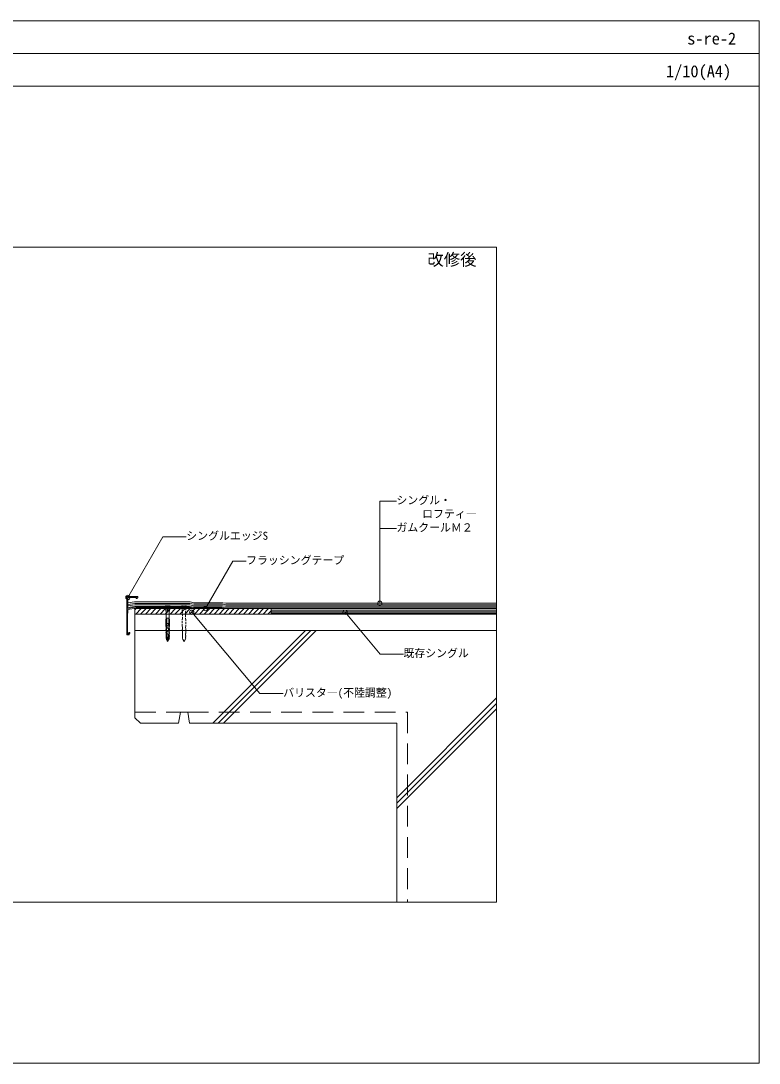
# Model space of a CAD drawing. Units: millimetres, scale not verified. Extents: x -1380 to 1380, y -955 to 955.
# Drawn here: x 26 to 1380, y -955 to 955 of the extents above; entities that cross this region are included whole.
import ezdxf
from ezdxf.enums import TextEntityAlignment as Align

# ---------------------------------------------------------------- set-up
doc = ezdxf.new("R2010")
doc.units = ezdxf.units.MM
doc.header["$LTSCALE"] = 3
doc.linetypes.add('DASHED1', pattern=[1.8, 1.2, -0.6])
doc.linetypes.add('USER1', pattern=[19.05, 12.7, -6.35])
for name, color, linetype, lineweight in [('0-0_0', 7, 'Continuous', 9), ('0-1_HATCH', 9, 'Continuous', 18), ('0-3_KUTAI', 3, 'Continuous', 18), ('0-4_BOUSUI', 1, 'Continuous', 18), ('0-5_MOJI', 7, 'Continuous', 18), ('0-6_KANAMONO_SCREW', 4, 'Continuous', 18), ('0-7_KANAMONO', 4, 'Continuous', 18), ('0-8_single', 6, 'Continuous', 18), ('0-9_WAKU', 7, 'Continuous', 18)]:
    doc.layers.add(name, color=color, linetype=linetype, lineweight=lineweight)
doc.styles.add('ＭＳ ゴシック', font='')
doc.styles.get('ＭＳ ゴシック').set_extended_font_data('MS Gothic')

msp = doc.modelspace()

# ---------------------------------------------------------------- linework, layer by layer
at = {"layer": '0-0_0', "lineweight": 18}
msp.add_line((-1380.021, 894.987), (1379.979, 894.987), dxfattribs=at)
at = {"layer": '0-1_HATCH'}
for p, q in [((235.455, -124.496), (237.819, -122.132)), ((236.899, -132.032), (246.799, -122.132)), ((245.879, -132.032), (255.779, -122.132)), ((254.859, -132.032), (264.759, -122.132)), ((263.84, -132.032), (273.74, -122.132)), ((272.82, -132.032), (282.72, -122.132)), ((281.8, -132.032), (291.7, -122.132)), ((290.78, -132.032), (300.68, -122.132)), ((299.761, -132.032), (309.661, -122.132)), ((308.741, -132.032), (318.641, -122.132)), ((317.721, -132.032), (327.621, -122.132)), ((326.702, -132.032), (336.602, -122.132)), ((335.682, -132.032), (345.582, -122.132)), ((344.662, -132.032), (354.562, -122.132)), ((353.642, -132.032), (363.542, -122.132)), ((362.623, -132.032), (372.523, -122.132)), ((371.603, -132.032), (381.503, -122.132)), ((380.583, -132.032), (390.483, -122.132)), ((389.563, -132.032), (399.463, -122.132)), ((398.544, -132.032), (408.444, -122.132)), ((407.524, -132.032), (417.424, -122.132)), ((416.504, -132.032), (426.404, -122.132)), ((425.484, -132.032), (435.384, -122.132)), ((434.465, -132.032), (444.365, -122.132)), ((443.445, -132.032), (453.345, -122.132)), ((452.425, -132.032), (462.325, -122.132)), ((461.405, -132.032), (471.305, -122.132)), ((470.386, -132.032), (480.286, -122.132)), ((479.366, -132.032), (485.455, -125.943)), ((378.19, -332.032), (548.19, -162.032)), ((388.09, -332.032), (558.09, -162.032)), ((397.989, -332.032), (567.989, -162.032)), ((715.455, -468.856), (898.557, -285.755)), ((715.455, -478.756), (898.557, -295.654)), ((715.455, -488.655), (898.557, -305.554))]:
    msp.add_line(p, q, dxfattribs=at)
at = {"layer": '0-3_KUTAI'}
for p, q in [((235.455, -132.032), (898.557, -132.032)), ((235.455, -322.032), (235.455, -132.032)), ((235.455, -162.032), (898.557, -162.032)), ((245.455, -332.032), (235.455, -322.032)), ((315.455, -332.032), (318.789, -312.032)), ((318.789, -312.032), (332.122, -312.032)), ((335.455, -332.032), (332.122, -312.032)), ((245.455, -332.032), (315.455, -332.032)), ((335.455, -332.032), (715.455, -332.032)), ((715.455, -332.032), (715.455, -660.013))]:
    msp.add_line(p, q, dxfattribs=at)
at = {"layer": '0-3_KUTAI', "linetype": 'USER1'}
for p, q in [((235.455, -312.032), (318.789, -312.032)), ((332.122, -312.032), (735.455, -312.032)), ((735.455, -312.032), (735.455, -660.013))]:
    msp.add_line(p, q, dxfattribs=at)
at = {"layer": '0-4_BOUSUI'}
msp.add_line((485.455, -130.532), (898.557, -130.532), dxfattribs=at)
for points in [[(222.455, -120.115), (235.341, -118.132), (335.616, -118.132), (342.547, -119.632), (395.587, -119.632), (401.258, -120.632), (898.557, -120.632)], [(235.455, -121.453), (235.455, -122.132), (395.455, -122.132), (395.455, -121.132), (237.543, -121.132)]]:
    msp.add_lwpolyline(points, dxfattribs=at)
at = {"layer": '0-5_MOJI'}
for p, q in [((684.36, -112.232), (684.36, 74.81)), ((714.82, 74.81), (684.36, 74.81)), ((714.82, 24.81), (684.36, 24.81)), ((222.455, -101.632), (286.717, 9.672)), ((329.517, 9.672), (286.717, 9.672)), ((364.538, -122.132), (414.795, -35.084)), ((439.189, -35.084), (414.795, -35.084)), ((339.513, -128.66), (464.448, -277.808)), ((620.612, -128.66), (684.873, -205.5)), ((727.673, -205.5), (684.873, -205.5)), ((507.248, -277.808), (464.448, -277.808))]:
    msp.add_line(p, q, dxfattribs=at)
for centre in [(222.455, -101.632), (684.36, -112.232), (339.513, -128.66), (364.538, -122.132), (620.612, -128.66)]:
    msp.add_circle(centre, 4, dxfattribs=at)
at = {"layer": '0-6_KANAMONO_SCREW'}
for p, q in [((299.955, -117.617), (290.955, -117.617)), ((290.955, -117.617), (290.955, -118.357)), ((299.955, -118.357), (290.955, -118.357)), ((291.78, -119.182), (290.955, -118.357)), ((291.78, -119.632), (291.78, -119.182)), ((292.565, -120.482), (291.78, -119.632)), ((299.13, -119.632), (291.78, -119.632)), ((292.665, -120.482), (292.065, -120.982)), ((292.065, -126.282), (292.065, -120.982)), ((292.665, -128.182), (292.065, -126.282)), ((298.345, -120.482), (292.565, -120.482)), ((292.665, -149.182), (292.665, -120.482)), ((295.455, -126.282), (295.455, -120.982)), ((295.705, -128.182), (295.705, -120.482)), ((298.245, -149.182), (298.245, -120.482)), ((298.845, -120.982), (298.245, -120.482)), ((298.845, -126.282), (298.245, -128.182)), ((298.345, -120.482), (299.13, -119.632)), ((298.845, -126.282), (298.845, -120.982)), ((299.13, -119.182), (299.955, -118.357)), ((299.955, -117.617), (299.955, -118.357)), ((292.665, -141.182), (292.065, -141.682)), ((292.065, -154.182), (292.065, -141.682)), ((292.565, -150.982), (292.565, -149.182)), ((298.345, -149.182), (292.565, -149.182)), ((296.805, -150.182), (292.565, -150.182)), ((292.665, -154.582), (292.665, -150.982)), ((293.455, -151.482), (292.665, -151.482)), ((293.455, -151.982), (292.665, -151.982)), ((293.455, -152.482), (292.665, -152.482)), ((293.605, -148.482), (293.605, -140.282)), ((296.705, -139.682), (294.205, -139.682)), ((294.205, -149.082), (296.705, -149.082)), ((294.4, -153.685), (296.348, -152.427)), ((294.563, -153.937), (296.511, -152.679)), ((296.805, -151.587), (296.805, -149.982)), ((298.345, -150.182), (297.105, -150.182)), ((297.305, -148.482), (297.305, -140.282)), ((298.345, -150.982), (297.455, -150.982)), ((297.455, -156.382), (297.455, -150.982)), ((298.245, -151.482), (297.455, -151.482)), ((298.245, -151.982), (297.455, -151.982)), ((298.245, -152.482), (297.455, -152.482)), ((298.845, -141.682), (298.245, -141.182)), ((298.245, -154.582), (298.245, -150.982)), ((298.345, -150.982), (298.345, -149.182)), ((298.845, -154.182), (298.845, -141.682)), ((292.565, -156.082), (292.065, -154.182)), ((293.314, -160.182), (292.23, -160.182)), ((292.23, -161.882), (292.23, -160.182)), ((293.305, -161.882), (292.23, -161.882)), ((293.315, -162.282), (292.249, -162.282)), ((293.33, -162.882), (292.264, -162.882)), ((293.345, -163.482), (292.279, -163.482)), ((293.337, -159.582), (292.292, -159.582)), ((293.36, -164.082), (292.294, -164.082)), ((293.375, -164.682), (292.309, -164.682)), ((293.39, -165.282), (292.324, -165.282)), ((292.369, -167.582), (292.33, -165.882)), ((293.405, -165.882), (292.33, -165.882)), ((293.359, -158.982), (292.345, -158.982)), ((293.405, -167.582), (292.369, -167.582)), ((293.419, -167.882), (292.391, -167.882)), ((292.392, -160.182), (292.727, -156.382)), ((292.492, -165.882), (292.392, -161.882)), ((293.381, -158.382), (292.398, -158.382)), ((293.442, -168.382), (292.4, -168.382)), ((293.488, -168.982), (292.411, -168.982)), ((293.511, -169.582), (292.422, -169.582)), ((293.534, -170.182), (292.433, -170.182)), ((293.557, -170.782), (292.444, -170.782)), ((293.403, -157.782), (292.45, -157.782)), ((293.58, -171.382), (292.455, -171.382)), ((292.455, -173.182), (292.455, -171.382)), ((293.426, -157.182), (292.503, -157.182)), ((292.705, -171.382), (292.53, -167.582)), ((293.448, -156.582), (292.556, -156.582)), ((292.565, -156.382), (292.565, -154.582)), ((293.455, -154.582), (292.565, -154.582)), ((293.455, -156.382), (292.565, -156.382)), ((293.455, -152.982), (292.665, -152.982)), ((293.455, -153.482), (292.665, -153.482)), ((293.455, -153.982), (292.665, -153.982)), ((293.305, -161.882), (293.314, -160.174)), ((293.405, -165.882), (293.305, -161.882)), ((293.314, -160.182), (293.455, -156.382)), ((293.58, -171.382), (293.405, -167.582)), ((293.805, -155.182), (293.805, -154.777)), ((294.105, -155.182), (293.805, -155.182)), ((293.805, -156.287), (293.805, -155.882)), ((294.105, -155.882), (293.805, -155.882)), ((293.805, -167.287), (293.805, -164.977)), ((294.105, -155.182), (294.105, -154.777)), ((294.105, -156.287), (294.105, -155.882)), ((294.105, -167.287), (294.105, -164.977)), ((294.4, -157.379), (296.348, -158.637)), ((294.4, -163.885), (296.348, -162.627)), ((294.4, -168.379), (296.148, -169.508)), ((294.563, -157.127), (296.511, -158.385)), ((294.563, -164.137), (296.511, -162.879)), ((294.563, -168.127), (296.311, -169.256)), ((296.605, -172.916), (296.605, -170.348)), ((296.805, -161.787), (296.805, -159.477)), ((296.905, -172.916), (296.905, -170.348)), ((297.105, -161.787), (297.105, -159.477)), ((297.33, -171.382), (297.505, -167.582)), ((298.455, -171.382), (297.33, -171.382)), ((298.454, -170.782), (297.353, -170.782)), ((298.468, -170.182), (297.376, -170.182)), ((298.481, -169.582), (297.399, -169.582)), ((298.495, -168.982), (297.422, -168.982)), ((298.245, -152.982), (297.455, -152.982)), ((298.245, -153.482), (297.455, -153.482)), ((298.245, -153.982), (297.455, -153.982)), ((298.345, -154.582), (297.455, -154.582)), ((297.596, -160.186), (297.455, -156.382)), ((298.345, -156.382), (297.455, -156.382)), ((298.355, -156.582), (297.456, -156.582)), ((298.509, -168.382), (297.469, -168.382)), ((298.52, -167.882), (297.483, -167.882)), ((298.407, -157.182), (297.485, -157.182)), ((297.505, -165.882), (297.605, -161.882)), ((298.58, -165.882), (297.505, -165.882)), ((298.542, -167.582), (297.505, -167.582)), ((298.46, -157.782), (297.507, -157.782)), ((298.587, -165.282), (297.52, -165.282)), ((298.513, -158.382), (297.53, -158.382)), ((298.617, -164.082), (297.55, -164.082)), ((298.602, -164.682), (297.551, -164.682)), ((298.566, -158.982), (297.552, -158.982)), ((298.632, -163.482), (297.565, -163.482)), ((298.619, -159.582), (297.574, -159.582)), ((298.647, -162.882), (297.58, -162.882)), ((298.662, -162.282), (297.595, -162.282)), ((298.68, -160.182), (297.596, -160.182)), ((297.605, -161.882), (297.596, -160.186)), ((298.68, -161.882), (297.605, -161.882)), ((298.519, -160.182), (298.184, -156.382)), ((298.205, -171.382), (298.292, -167.582)), ((298.845, -154.182), (298.345, -156.082)), ((298.345, -156.382), (298.345, -154.582)), ((298.419, -165.882), (298.519, -161.882)), ((298.455, -173.182), (298.455, -171.382)), ((298.542, -167.582), (298.58, -165.882)), ((298.68, -161.882), (298.68, -160.182)), ((293.58, -173.182), (292.455, -173.182)), ((293.58, -175.782), (292.455, -175.782)), ((293.58, -173.732), (292.53, -173.732)), ((293.58, -174.232), (292.53, -174.232)), ((293.58, -174.732), (292.53, -174.732)), ((293.58, -175.232), (292.53, -175.232)), ((292.705, -175.782), (292.705, -173.182)), ((293.58, -175.782), (293.58, -173.182)), ((293.955, -174.079), (293.955, -174.262)), ((293.955, -176.379), (293.955, -176.562)), ((295.455, -175.882), (294.045, -174.049)), ((295.455, -178.182), (294.045, -176.349)), ((295.455, -176.382), (294.059, -174.567)), ((295.455, -178.682), (294.059, -176.867)), ((295.305, -175.182), (295.305, -175.008)), ((295.605, -175.182), (295.305, -175.182)), ((295.455, -175.882), (296.866, -174.049)), ((295.455, -176.382), (296.852, -174.567)), ((295.455, -178.182), (296.866, -176.349)), ((295.455, -178.682), (296.852, -176.867)), ((295.605, -175.182), (295.605, -175.008)), ((295.9, -173.916), (296.148, -173.756)), ((296.063, -174.168), (296.311, -174.008)), ((296.955, -174.079), (296.955, -174.262)), ((296.955, -176.379), (296.955, -176.562)), ((298.455, -173.182), (297.33, -173.182)), ((297.33, -175.782), (297.33, -173.182)), ((298.38, -173.732), (297.33, -173.732)), ((298.38, -174.232), (297.33, -174.232)), ((298.38, -174.732), (297.33, -174.732)), ((298.38, -175.232), (297.33, -175.232)), ((298.455, -175.782), (297.33, -175.782)), ((297.555, -179.182), (298.455, -175.782)), ((298.205, -175.782), (298.205, -173.182))]:
    msp.add_line(p, q, dxfattribs=at)
for points in [[(299.13, -119.632), (299.13, -119.182), (291.78, -119.182)], [(295.705, -128.182), (295.455, -126.282), (295.205, -128.182), (295.205, -120.482)], [(295.705, -120.482), (295.455, -120.982), (295.205, -120.482)], [(293.455, -156.382), (293.455, -150.982), (292.565, -150.982)], [(297.105, -151.587), (297.105, -149.982), (296.805, -149.982)], [(297.555, -179.182), (293.355, -179.182), (292.455, -175.782)]]:
    msp.add_lwpolyline(points, dxfattribs=at)
at = {"layer": '0-6_KANAMONO_SCREW', "linetype": 'DASHED1'}
for points in [[(320.955, -117.617), (329.955, -117.617), (329.955, -118.357), (329.13, -119.182), (329.13, -119.632), (328.345, -120.482), (328.245, -120.482), (328.845, -120.982), (328.845, -126.282), (328.245, -128.182), (328.245, -141.182), (328.845, -141.682), (328.845, -154.182), (328.345, -156.082), (328.345, -156.382), (328.184, -156.382), (328.519, -160.182), (328.68, -160.182), (328.68, -161.882), (328.519, -161.882), (328.419, -165.882), (328.58, -165.882), (328.542, -167.582), (328.292, -167.582), (328.205, -171.382), (328.455, -171.382), (328.455, -173.182), (328.205, -173.182), (328.205, -175.782), (328.455, -175.782), (327.555, -179.182), (326.88, -179.182)], [(324.031, -179.182), (323.355, -179.182), (322.455, -175.782), (322.705, -175.782), (322.705, -173.182), (322.455, -173.182), (322.455, -171.382), (322.705, -171.382), (322.619, -167.582), (322.369, -167.582), (322.33, -165.882), (322.492, -165.882), (322.392, -161.882), (322.23, -161.882), (322.23, -160.182), (322.392, -160.182), (322.727, -156.382), (322.565, -156.382), (322.565, -156.082), (322.065, -154.182), (322.065, -141.682), (322.665, -141.182), (322.665, -128.182), (322.065, -126.282), (322.065, -120.982), (322.665, -120.482), (322.565, -120.482), (321.78, -119.632), (321.78, -119.182), (320.955, -118.357), (320.955, -117.617)]]:
    msp.add_lwpolyline(points, dxfattribs=at)
at = {"layer": '0-6_KANAMONO_SCREW'}
for centre, radius, start, end in [((294.205, -140.282), 0.6, 90, 180), ((294.205, -148.482), 0.6, 180, 270), ((295.805, -151.587), 1, 302.8584, 0), ((295.805, -151.587), 1.3, 302.8584, 360), ((296.705, -140.282), 0.6, 0, 90), ((296.705, -148.482), 0.6, 270, 0), ((295.105, -154.777), 1.3, 122.8584, 180), ((295.105, -156.287), 1.3, 180, 237.1416), ((295.105, -164.977), 1.3, 122.8584, 180), ((295.105, -167.287), 1.3, 180, 237.1416), ((295.105, -154.777), 1, 122.8584, 180), ((295.105, -156.287), 1, 180, 237.1416), ((295.105, -164.977), 1, 122.8584, 180), ((295.105, -167.287), 1, 180, 237.1416), ((295.605, -170.348), 1, 0, 57.1416), ((295.605, -170.348), 1.3, 0, 57.1416), ((295.805, -159.477), 1, 0, 57.1416), ((295.805, -161.787), 1, 302.8584, 360), ((295.805, -159.477), 1.3, 0, 57.1416), ((295.805, -161.787), 1.3, 302.8584, 360), ((294.005, -174.079), 0.05, 37.56859, 180), ((294.455, -174.262), 0.5, 180, 217.56859), ((294.005, -176.379), 0.05, 37.56859, 180), ((294.455, -176.562), 0.5, 180, 217.56859), ((303.238, -177.377), 9.383, 191.09155, 213.95053), ((296.605, -175.008), 1.3, 122.8584, 180), ((287.672, -177.377), 9.383, 326.04947, 348.90845), ((296.605, -175.008), 1, 122.8584, 180), ((295.605, -172.916), 1, 302.8584, 360), ((295.605, -172.916), 1.3, 302.8584, 0), ((296.455, -174.262), 0.5, 322.43141, 0), ((296.455, -176.562), 0.5, 322.43141, 0), ((296.905, -174.079), 0.05, 0, 142.43141), ((296.905, -176.379), 0.05, 0, 142.43141)]:
    msp.add_arc(centre, radius, start, end, dxfattribs=at)
at = {"layer": '0-6_KANAMONO_SCREW', "linetype": 'DASHED1'}
for centre, start, end in [((333.238, -177.377), 191.09155, 213.95053), ((317.672, -177.377), 326.04947, 348.90845)]:
    msp.add_arc(centre, 9.383, start, end, dxfattribs=at)
at = {"layer": '0-7_KANAMONO'}
for p, q in [((224.505, -165.843), (223.755, -166.276)), ((225.255, -167.489), (225.405, -167.402))]:
    msp.add_line(p, q, dxfattribs=at)
for points in [[(238.687, -103.401), (240.455, -101.632), (240.455, -99.632), (220.455, -99.632), (220.455, -170.432), (224.755, -170.432), (224.755, -168.355)], [(340.121, -120.642), (335.455, -119.632), (235.455, -119.632), (222.455, -121.632), (222.455, -101.632), (237.955, -101.632), (237.835, -103.003)], [(223.255, -167.142), (223.255, -168.632), (221.955, -168.632), (221.955, -130.132), (222.455, -129.632), (222.455, -123.453), (237.543, -121.132), (340.455, -121.132)]]:
    msp.add_lwpolyline(points, dxfattribs=at)
for centre, radius, start, end in [((238.333, -103.047), 0.5, 175, 315), ((339.956, -121.114), 0.5, 357.89532, 70.69492), ((224.255, -167.142), 1, 120, 180), ((224.955, -166.623), 0.9, 300, 120), ((225.755, -168.355), 1, 120, 180)]:
    msp.add_arc(centre, radius, start, end, dxfattribs=at)
at = {"layer": '0-8_single'}
for p, q in [((235.455, -122.132), (485.455, -122.132)), ((235.455, -122.132), (235.455, -132.032)), ((485.455, -122.132), (485.455, -132.032)), ((485.455, -122.132), (898.557, -122.132)), ((485.455, -124.932), (898.557, -124.932)), ((485.455, -127.732), (898.557, -127.732))]:
    msp.add_line(p, q, dxfattribs=at)
for points in [[(222.455, -111.616), (234.698, -109.732), (336.514, -109.732), (343.445, -111.232), (396.321, -111.232), (401.993, -112.232), (898.557, -112.232)], [(222.455, -114.449), (234.912, -112.532), (336.215, -112.532), (343.146, -114.032), (396.077, -114.032), (401.748, -115.032), (898.557, -115.032)], [(222.455, -117.282), (235.127, -115.332), (335.915, -115.332), (342.846, -116.832), (395.832, -116.832), (401.503, -117.832), (898.557, -117.832)]]:
    msp.add_lwpolyline(points, dxfattribs=at)
at = {"layer": '0-9_WAKU'}
for points in [[(-1380.021, -955.013), (1379.979, -955.013), (1379.979, 954.987), (-1380.021, 954.987)], [(1379.979, 834.987), (-1380.021, 834.987), (-1380.021, 954.987), (1379.979, 954.987)], [(-901.443, -660.013), (898.557, -660.013), (898.557, 539.987), (-901.443, 539.987)]]:
    msp.add_lwpolyline(points, close=True, dxfattribs=at)

# ---------------------------------------------------------------- texts
at = {"layer": '0-5_MOJI', "style": 'ＭＳ ゴシック'}
for s, p in [('シングル・', (714.82, 64.81)), ('ロフティ―', (761.979, 39.81)), ('シングルエッジS', (329.517, -0.328)), ('ガムクールＭ２', (714.82, 14.81)), ('フラッシングテープ', (439.189, -45.084)), ('既存シングル', (727.673, -215.5)), ('バリスタ―(不陸調整)', (507.248, -287.808))]:
    msp.add_text(s, height=14.66, dxfattribs=at).set_placement(p, align=Align.BOTTOM_LEFT)
at = {"layer": '0-9_WAKU', "style": 'ＭＳ ゴシック'}
for s, p in [('s-re-2', (1248.025, 904.987)), ('1/10(A4)', (1209.04, 844.987)), ('改修後', (771.602, 499.987))]:
    msp.add_text(s, height=21.99, dxfattribs=at).set_placement(p, align=Align.BOTTOM_LEFT)

doc.saveas('drawing.dxf')
